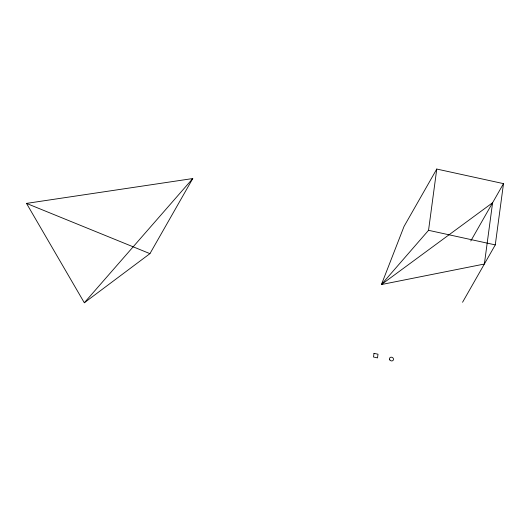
<?xml version="1.0" encoding="UTF-8"?>
<svg xmlns="http://www.w3.org/2000/svg" width="530" height="530" viewBox="0 0 530 530"><rect width="100%" height="100%" fill="white"/><g stroke="black" fill="none" stroke-linecap="round" stroke-linejoin="round"><path stroke-width="0.79" d="M436.766 169.05L404.046 226.416L381.428 284.537L492.595 202.751L484.374 264.019L381.428 284.537L428.545 230.318L436.766 169.05L503.5 183.632L495.278 244.893L462.558 302.259M149.937 253.645L192.774 178.544L26.5 203.394L84.316 302.762L149.937 253.645L26.5 203.394M470.779 240.991L503.5 183.632M84.316 302.762L192.774 178.544M428.545 230.318L495.278 244.893M374.001 353.344L373.504 357.021L377.512 357.896L378.003 354.219L374.001 353.344M389.788 359.89A2.074 1.822 29.7 0 0 393.28 360.108A2.074 1.822 29.7 0 0 391.398 357.174A2.074 1.822 29.7 0 0 389.788 359.89"/></g></svg>
